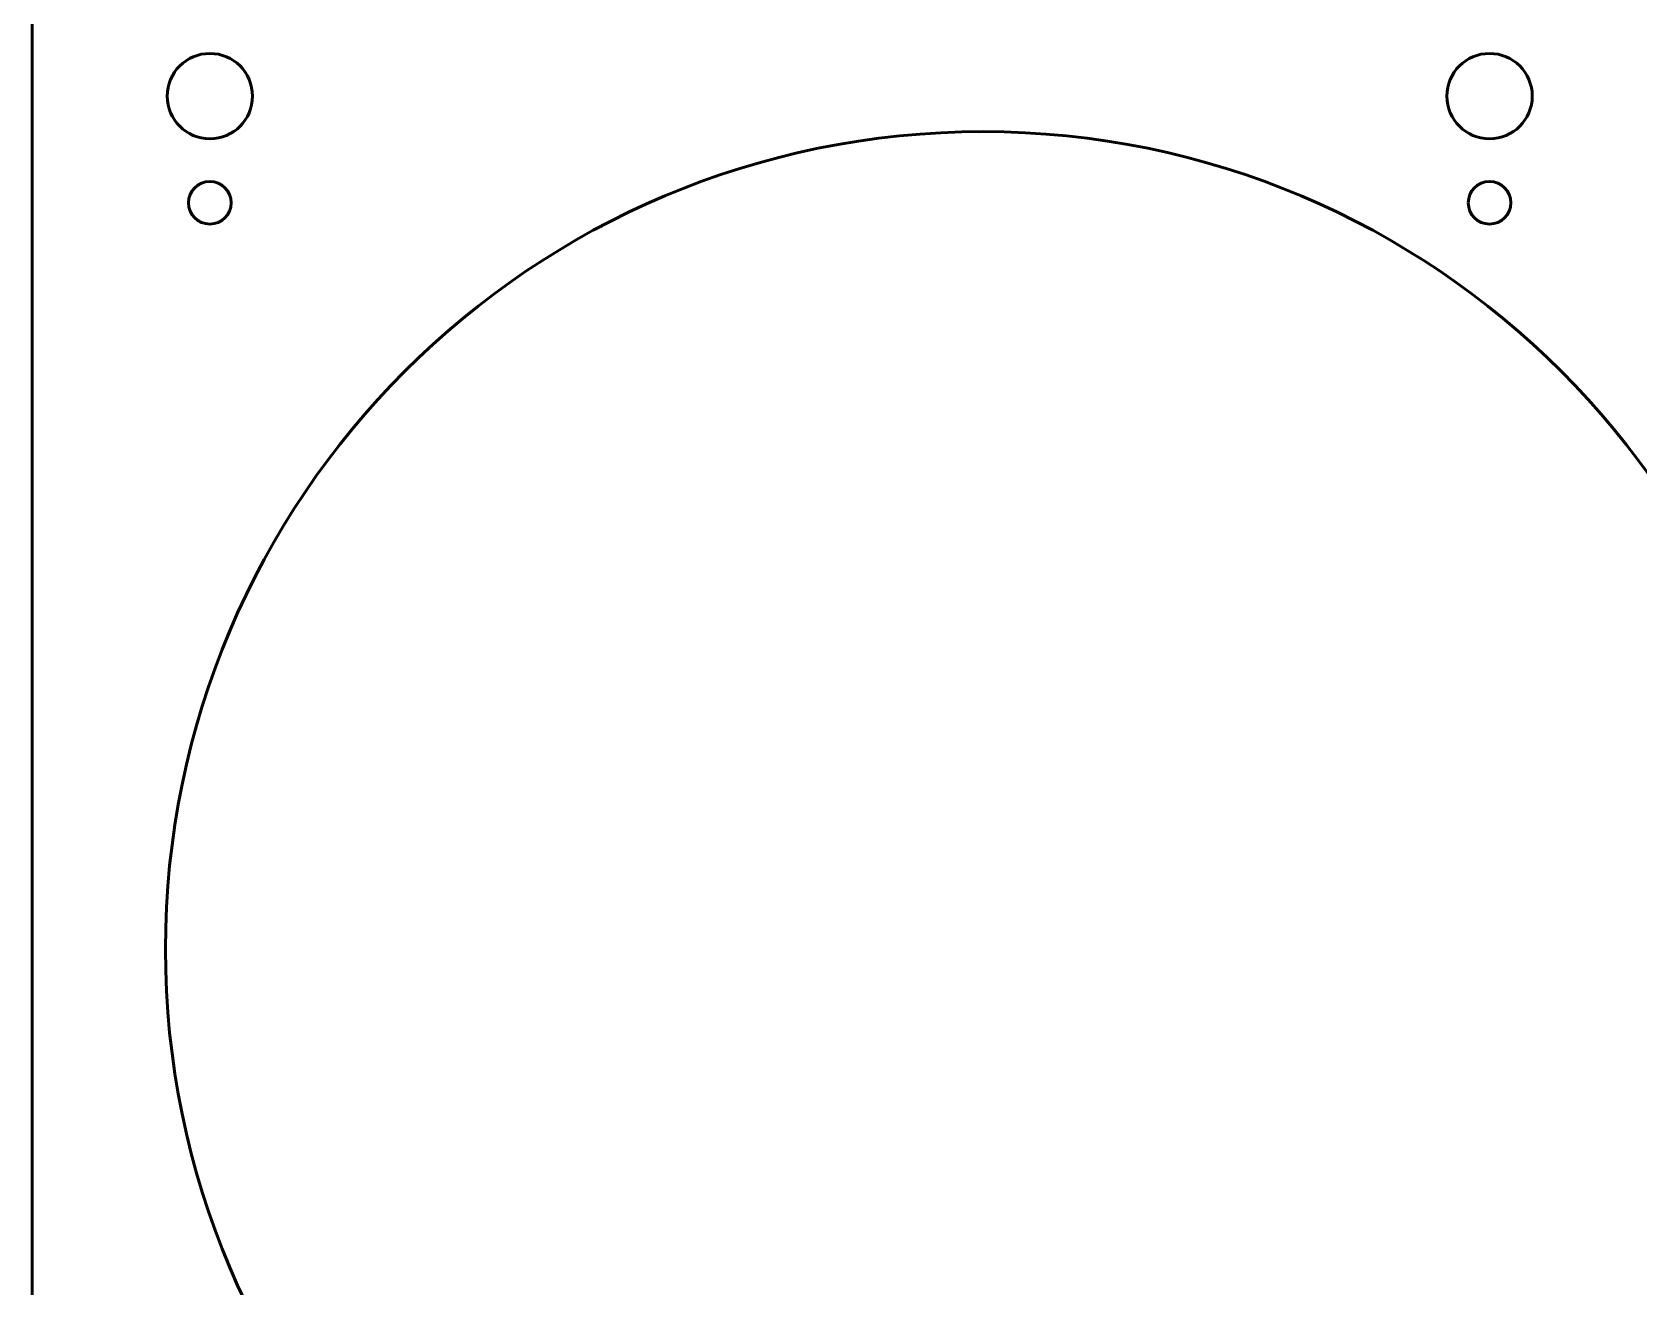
# Model space of a CAD drawing. Header units: centimetres. Extents: x -23 to 23, y -25.2 to 25.2.
# Drawn here: x -23 to -11.7, y 9.62 to 18.45 of the extents above; entities that cross this region are included whole.
import ezdxf

# ---------------------------------------------------------------- set-up
doc = ezdxf.new("R2010")
doc.units = ezdxf.units.CM
doc.header["$MEASUREMENT"] = 0
doc.layers.add('Layer 1', color=7, linetype='Continuous')

msp = doc.modelspace()

# ---------------------------------------------------------------- linework, layer by layer
at = {"layer": 'Layer 1', "lineweight": 53}
msp.add_ellipse((-16.3125, 12), major_axis=(0, 5.75), ratio=1, dxfattribs=at)
for points, knots in [([(-23, -24.75), (-23, -24.75), (-23, 24.75), (-23, 24.75), (-23, 24.75), (-23, 25.02614), (-22.77614, 25.25), (-22.5, 25.25), (-22.5, 25.25), (-22.5, 25.25), (22.5, 25.25), (22.5, 25.25), (22.5, 25.25), (22.77614, 25.25), (23, 25.02614), (23, 24.75), (23, 24.75), (23, 24.75), (23, -24.75), (23, -24.75), (23, -24.75), (23, -25.02614), (22.77614, -25.25), (22.5, -25.25), (22.5, -25.25), (22.5, -25.25), (-22.5, -25.25), (-22.5, -25.25), (-22.5, -25.25), (-22.77614, -25.25), (-23, -25.02614), (-23, -24.75)], [0, 0, 0, 0, 0.11111111, 0.11111111, 0.11111111, 0.11111111, 0.22222222, 0.22222222, 0.22222222, 0.22222222, 0.33333333, 0.33333333, 0.33333333, 0.33333333, 0.44444444, 0.44444444, 0.44444444, 0.44444444, 0.55555556, 0.55555556, 0.55555556, 0.55555556, 0.66666667, 0.66666667, 0.66666667, 0.66666667, 0.77777778, 0.77777778, 0.77777778, 0.77777778, 1, 1, 1, 1]), ([(-22.05, 18), (-22.05, 18.16569), (-21.91569, 18.3), (-21.75, 18.3), (-21.75, 18.3), (-21.58431, 18.3), (-21.45, 18.16569), (-21.45, 18), (-21.45, 18), (-21.45, 17.83431), (-21.58431, 17.7), (-21.75, 17.7), (-21.75, 17.7), (-21.91569, 17.7), (-22.05, 17.83431), (-22.05, 18)], [0, 0, 0, 0, 0.2, 0.2, 0.2, 0.2, 0.4, 0.4, 0.4, 0.4, 0.6, 0.6, 0.6, 0.6, 1, 1, 1, 1]), ([(-13.05, 18), (-13.05, 18.16569), (-12.91569, 18.3), (-12.75, 18.3), (-12.75, 18.3), (-12.58431, 18.3), (-12.45, 18.16569), (-12.45, 18), (-12.45, 18), (-12.45, 17.83431), (-12.58431, 17.7), (-12.75, 17.7), (-12.75, 17.7), (-12.91569, 17.7), (-13.05, 17.83431), (-13.05, 18)], [0, 0, 0, 0, 0.2, 0.2, 0.2, 0.2, 0.4, 0.4, 0.4, 0.4, 0.6, 0.6, 0.6, 0.6, 1, 1, 1, 1]), ([(-21.9, 17.25), (-21.9, 17.33284), (-21.83284, 17.4), (-21.75, 17.4), (-21.75, 17.4), (-21.66716, 17.4), (-21.6, 17.33284), (-21.6, 17.25), (-21.6, 17.25), (-21.6, 17.16716), (-21.66716, 17.1), (-21.75, 17.1), (-21.75, 17.1), (-21.83284, 17.1), (-21.9, 17.16716), (-21.9, 17.25)], [0, 0, 0, 0, 0.2, 0.2, 0.2, 0.2, 0.4, 0.4, 0.4, 0.4, 0.6, 0.6, 0.6, 0.6, 1, 1, 1, 1]), ([(-12.9, 17.25), (-12.9, 17.33284), (-12.83284, 17.4), (-12.75, 17.4), (-12.75, 17.4), (-12.66716, 17.4), (-12.6, 17.33284), (-12.6, 17.25), (-12.6, 17.25), (-12.6, 17.16716), (-12.66716, 17.1), (-12.75, 17.1), (-12.75, 17.1), (-12.83284, 17.1), (-12.9, 17.16716), (-12.9, 17.25)], [0, 0, 0, 0, 0.2, 0.2, 0.2, 0.2, 0.4, 0.4, 0.4, 0.4, 0.6, 0.6, 0.6, 0.6, 1, 1, 1, 1])]:
    msp.add_open_spline(points, degree=3, knots=knots, dxfattribs=at)

doc.saveas('drawing.dxf')
